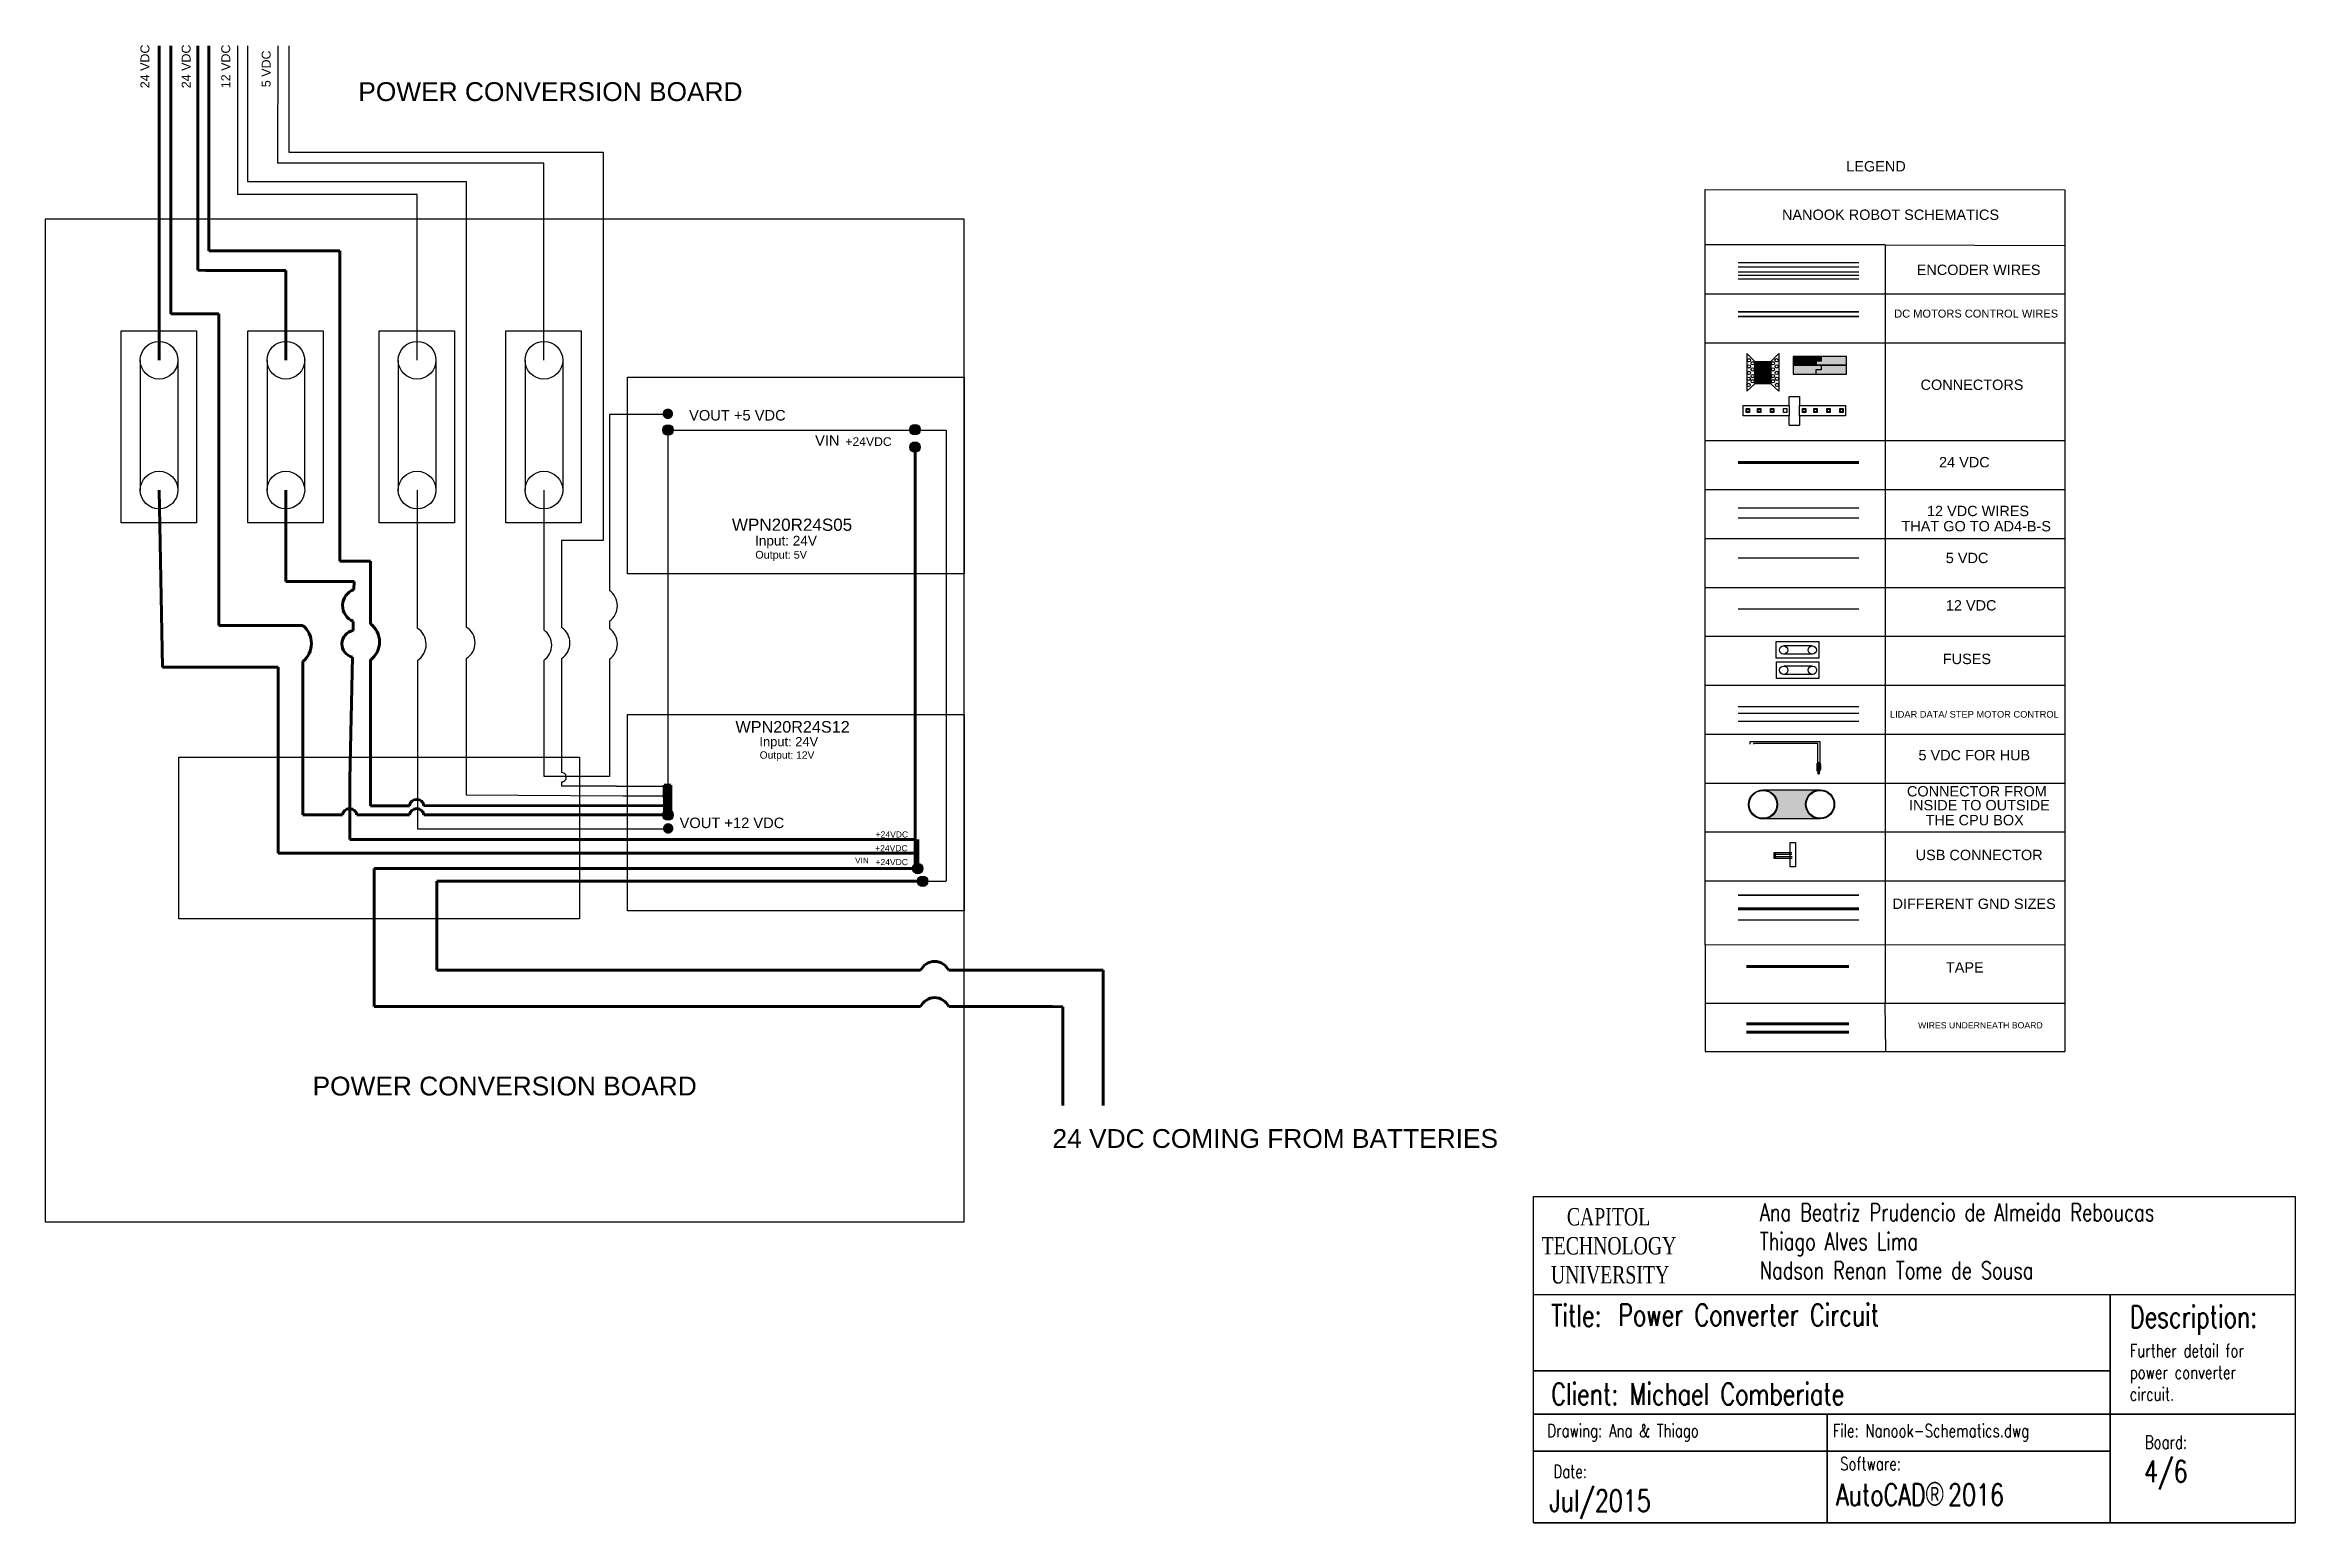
# Paper-space layout 'Layout2' of a CAD drawing. Header units: inches. Extents: x 1.4 to 42.8, y 2.4 to 29.6.
import ezdxf

# ---------------------------------------------------------------- set-up
doc = ezdxf.new("R2010")
doc.units = ezdxf.units.IN
doc.header["$MEASUREMENT"] = 0
for name, pattern in [('ACAD_ISO02W100', [15, 12, -3]), ('ACAD_ISO03W100', [30, 12, -18]), ('DASHDOT', [1, 0.5, -0.25, 0, -0.25])]:
    doc.linetypes.add(name, pattern=pattern)
for name, color, linetype in [('12VDC', 2, 'Continuous'), ('12VDC red', 1, 'Continuous'), ('5V for hub', 250, 'Continuous'), ('5VDC', 1, 'Continuous'), ('Black GND', 250, 'Continuous'), ('Connectors', 250, 'Continuous'), ('encoder wires', 250, 'Continuous'), ('goes out of box', 4, 'Continuous'), ('LEGEND BOX', 7, 'Continuous'), ('MOTOR CONTROL WIRES', 1, 'Continuous'), ('PLANTA BAIXA ELÉTRICA', 10, 'DASHDOT'), ('power conv', 8, 'Continuous'), ('power protection board', 7, 'Continuous'), ('Texts', 6, 'Continuous')]:
    doc.layers.add(name, color=color, linetype=linetype)
for name, color, linetype, lineweight in [('12VDC Blue', 5, 'Continuous', 30), ('24VDC', 1, 'Continuous', 60), ('AD4-BS', 250, 'Continuous', 30), ('tape', 8, 'Continuous', 90), ('USB', 251, 'Continuous', 30), ('USB Motor wire Control', 251, 'Continuous', 30), ('USB wire WiFi', 251, 'Continuous', 30)]:
    doc.layers.add(name, color=color, linetype=linetype, lineweight=lineweight)
doc.styles.add('romans_75', font='romans.shx', dxfattribs={"width": 0.75, "height": 0.15})
doc.styles.get("Standard").update_dxf_attribs({"font": 'arial.ttf'})

psp = doc.layouts.new('Layout2')

# ---------------------------------------------------------------- hatches: boundary and pattern name
at = {"layer": '24VDC', "true_color": 0x939598, "transparency": 33554687}
h = psp.add_hatch(color=252, dxfattribs=at)
h.dxf.hatch_style = 1
h.paths.add_polyline_path([(17.474, 14.997), (17.424, 14.997), (17.424, 14.745), (17.474, 14.745)])
h.paths.add_polyline_path([(17.474, 14.745), (17.424, 14.745), (17.424, 14.463), (17.474, 14.463)])
at = {"layer": '5V for hub', "true_color": 0x939598}
h = psp.add_hatch(color=252, dxfattribs=at)
h.dxf.hatch_style = 1
h.paths.add_polyline_path([(34, 16.378, 1), (34.069, 16.378, 1)])
h.paths.add_polyline_path([(34, 16.282, 0.298414), (34.021, 16.251, -0.94395), (34.048, 16.251, 0.298414), (34.069, 16.282, 1)])
h.paths.add_polyline_path([(34.048, 16.212, 1), (34.02, 16.212, 1)])
h.paths.add_polyline_path([(34.048, 16.251, 0.94395), (34.021, 16.251, 0.208334)], flags=17)
h.paths.add_polyline_path([(34.048, 16.25, 1), (34.02, 16.25), (34.02, 16.212, -1), (34.048, 16.212)])
h = psp.add_hatch(color=252, dxfattribs=at)
h.dxf.hatch_style = 1
h.paths.add_polyline_path([(34.069, 16.378, -1), (34, 16.378), (34, 16.283), (34, 16.283, -0.982512), (34.069, 16.282), (34.069, 16.282)])
h = psp.add_hatch(color=252, dxfattribs=at)
h.dxf.hatch_style = 1
h.paths.add_polyline_path([(34.021, 16.251, 0.208334), (34.048, 16.251, 0.94395)])
at = {"layer": 'AD4-BS', "true_color": 0xc7c8ca}
h = psp.add_hatch(color=9, dxfattribs=at)
h.dxf.hatch_style = 1
h.paths.add_polyline_path([(33.242, 14.753), (33.213, 14.753), (33.213, 14.655), (33.242, 14.655)])
at = {"layer": 'Black GND', "transparency": 33554687}
h = psp.add_hatch(color=1, dxfattribs=at)
h.dxf.hatch_style = 1
h.paths.add_polyline_path([(12.784, 22.824, 0.414214), (12.88, 22.727), (12.88, 22.824), (12.977, 22.824, 1)])
h.paths.add_polyline_path([(12.977, 22.824), (12.88, 22.824), (12.88, 22.727, 0.414214)], flags=17)
at = {"layer": 'Black GND', "true_color": 0x000000, "transparency": 33554687}
h = psp.add_hatch(color=18, dxfattribs=at)
h.dxf.hatch_style = 1
h.paths.add_polyline_path([(12.787, 22.525, 0.414214), (12.884, 22.429), (12.884, 22.525), (12.98, 22.525, 1)])
h.paths.add_polyline_path([(12.98, 22.525), (12.884, 22.525), (12.884, 22.429, 0.414214)], flags=17)
h = psp.add_hatch(color=18, dxfattribs=at)
h.dxf.hatch_style = 1
h.paths.add_polyline_path([(17.327, 22.531, 0.414214), (17.424, 22.434), (17.424, 22.531), (17.52, 22.531, 1)])
h.paths.add_polyline_path([(17.52, 22.531), (17.424, 22.531), (17.424, 22.434, 0.414214)], flags=17)
at = {"layer": 'Black GND', "transparency": 33554687}
h = psp.add_hatch(color=1, dxfattribs=at)
h.dxf.hatch_style = 1
h.paths.add_polyline_path([(17.328, 22.21, 0.414214), (17.424, 22.114), (17.424, 22.21), (17.521, 22.21, 1)])
h.paths.add_polyline_path([(17.521, 22.21), (17.424, 22.21), (17.424, 22.114, 0.414214)], flags=17)
h = psp.add_hatch(color=4, dxfattribs=at)
h.dxf.hatch_style = 1
h.paths.add_polyline_path([(33.521, 15.911), (33.01, 15.91, -0.415378), (33.279, 15.642, -0.41305), (33.013, 15.375), (33.521, 15.376)])
h.paths.add_polyline_path([(34.06, 15.912), (33.521, 15.911), (33.521, 15.376), (34.062, 15.377, -0.415378), (33.794, 15.644, -0.41305)])
at = {"layer": 'Black GND', "true_color": 0x000000, "transparency": 33554687}
h = psp.add_hatch(color=18, dxfattribs=at)
h.dxf.hatch_style = 1
h.paths.add_polyline_path([(12.787, 15.448, 0.414214), (12.884, 15.352), (12.884, 15.448), (12.98, 15.448, 1)])
h.paths.add_polyline_path([(12.98, 15.448), (12.884, 15.448), (12.884, 15.352, 0.414214)], flags=17)
at = {"layer": 'Black GND', "transparency": 33554687}
h = psp.add_hatch(color=1, dxfattribs=at)
h.dxf.hatch_style = 1
h.paths.add_polyline_path([(12.791, 15.202, 0.414214), (12.888, 15.106), (12.888, 15.202), (12.984, 15.202, 1)])
h.paths.add_polyline_path([(12.984, 15.202), (12.888, 15.202), (12.888, 15.106, 0.414214)], flags=17)
h = psp.add_hatch(color=1, dxfattribs=at)
h.dxf.hatch_style = 1
h.paths.add_polyline_path([(17.378, 14.463, 0.414214), (17.474, 14.367), (17.474, 14.463), (17.571, 14.463, 1)])
h.paths.add_polyline_path([(17.571, 14.463), (17.474, 14.463), (17.474, 14.367, 0.414214)], flags=17)
at = {"layer": 'Black GND', "true_color": 0x000000, "transparency": 33554687}
h = psp.add_hatch(color=18, dxfattribs=at)
h.dxf.hatch_style = 1
h.paths.add_polyline_path([(17.469, 14.23, 0.414214), (17.565, 14.133), (17.565, 14.23), (17.662, 14.23, 1)])
h.paths.add_polyline_path([(17.662, 14.23), (17.565, 14.23), (17.565, 14.133, 0.414214)], flags=17)
at = {"layer": 'Connectors', "true_color": 0x139b48, "transparency": 33554687}
h = psp.add_hatch(color=114, dxfattribs=at)
h.dxf.hatch_style = 1
h.paths.add_polyline_path([(33.006, 23.783), (32.861, 23.783), (32.861, 23.586), (32.861, 23.373), (33.006, 23.373)])
h = psp.add_hatch(color=114, dxfattribs=at)
h.dxf.hatch_style = 1
h.paths.add_polyline_path([(33.006, 23.373), (33.154, 23.373), (33.154, 23.783), (33.006, 23.783)])
at = {"layer": 'Connectors', "true_color": 0x000000}
h = psp.add_hatch(color=18, dxfattribs=at)
h.dxf.hatch_style = 1
h.paths.add_polyline_path([(34.079, 23.878), (34.079, 23.792), (33.986, 23.792), (33.986, 23.715), (33.567, 23.715), (33.567, 23.878)])
h = psp.add_hatch(color=18, dxfattribs=at)
h.dxf.hatch_style = 1
h.paths.add_polyline_path([(34.079, 23.878), (34.079, 23.792), (33.986, 23.792), (33.986, 23.715), (33.567, 23.715), (33.567, 23.878)], flags=17)
h.paths.add_polyline_path([(33.567, 23.715), (33.567, 23.878), (34.547, 23.878), (34.547, 23.715)])
h = psp.add_hatch(color=18, dxfattribs=at)
h.dxf.hatch_style = 1
h.paths.add_polyline_path([(33.567, 23.551), (33.567, 23.715), (34.078, 23.715), (34.078, 23.629), (33.985, 23.629), (33.985, 23.551)])
h.paths.add_polyline_path([(33.985, 23.551), (33.985, 23.629), (34.078, 23.629), (34.078, 23.715), (34.547, 23.715), (34.547, 23.551)])
at = {"layer": 'goes out of box'}
h = psp.add_hatch(color=256, dxfattribs=at)
h.dxf.hatch_style = 1
h.paths.add_polyline_path([(33.279, 15.642, 1), (32.744, 15.642, 1)])
h.paths.add_polyline_path([(33.267, 15.642, 1), (32.756, 15.642, 1)], flags=16)
h = psp.add_hatch(color=256, dxfattribs=at)
h.dxf.hatch_style = 1
h.paths.add_polyline_path([(34.329, 15.644, 1), (33.794, 15.644, 1)])
h.paths.add_polyline_path([(34.317, 15.644, 1), (33.806, 15.644, 1)], flags=16)
at = {"layer": 'tape', "transparency": 33554687}
h = psp.add_hatch(color=8, dxfattribs=at)
h.dxf.hatch_style = 1
h.paths.add_polyline_path([(12.884, 15.996), (12.814, 15.996), (12.815, 15.893), (12.884, 15.893)])
h.paths.add_polyline_path([(12.936, 15.996), (12.884, 15.996), (12.884, 15.545, -0.143295), (12.936, 15.53)])
h.paths.add_polyline_path([(12.884, 15.893), (12.815, 15.893), (12.818, 15.647), (12.884, 15.647)])
h.paths.add_polyline_path([(12.884, 15.647), (12.818, 15.647), (12.82, 15.521, -0.181979), (12.884, 15.545)])

# ---------------------------------------------------------------- linework, layer by layer
psp.add_line((3.181, 23.802), (3.181, 21.411))
psp.add_lwpolyline([(3.89, 16.514), (11.256, 16.514), (11.256, 13.537), (3.89, 13.537)], close=True)
at = {"layer": '12VDC'}
psp.add_line((32.554, 19.235), (34.772, 19.235), dxfattribs=at)
at = {"layer": '12VDC', "color": 1}
for p, q in [((8.279, 16.107), (8.279, 15.193)), ((8.279, 15.193), (12.912, 15.193))]:
    psp.add_line(p, q, dxfattribs=at)
at = {"layer": '12VDC Blue'}
for p, q in [((32.554, 21.096), (34.772, 21.096)), ((32.554, 20.913), (34.772, 20.913))]:
    psp.add_line(p, q, dxfattribs=at)
at = {"layer": '12VDC red'}
for p, q in [((8.271, 21.422), (8.275, 18.884)), ((8.276, 18.29), (8.279, 16.107))]:
    psp.add_line(p, q, dxfattribs=at)
at = {"layer": '24VDC'}
for p, q in [((3.528, 25.521), (3.528, 29.585)), ((4.239, 29.585), (4.239, 25.461)), ((3.528, 23.808), (3.528, 25.521)), ((4.39, 25.46), (4.239, 25.461)), ((5.859, 25.46), (4.39, 25.46)), ((5.859, 23.808), (5.859, 25.46)), ((32.554, 21.927), (34.772, 21.927)), ((5.859, 21.422), (5.859, 19.742)), ((5.859, 19.742), (7.113, 19.742)), ((7.113, 19.742), (7.11, 19.593)), ((7.097, 19.008), (7.094, 18.837)), ((7.484, 14.007), (7.484, 14.463)), ((7.484, 14.007), (7.484, 11.928)), ((7.484, 11.928), (17.527, 11.928)), ((18.043, 11.928), (19.952, 11.928)), ((19.952, 11.928), (20.141, 11.924)), ((20.141, 10.106), (20.141, 11.924))]:
    psp.add_line(p, q, dxfattribs=at)
at = {"layer": '24VDC', "ltscale": 4}
psp.add_line((17.424, 14.997), (17.424, 22.21), dxfattribs=at)
at = {"layer": '24VDC', "lineweight": 70}
for p, q in [((3.593, 18.165), (3.528, 21.422)), ((7.083, 18.351), (7.036, 16.107)), ((5.72, 18.165), (3.593, 18.165)), ((5.72, 16.107), (5.72, 18.165))]:
    psp.add_line(p, q, dxfattribs=at)
at = {"layer": '24VDC', "lineweight": 70, "ltscale": 4}
for p, q in [((5.72, 16.107), (5.72, 14.745)), ((7.036, 14.997), (17.424, 14.997)), ((5.72, 14.745), (17.424, 14.745)), ((7.484, 14.463), (17.424, 14.463))]:
    psp.add_line(p, q, dxfattribs=at)
at = {"layer": '24VDC', "linetype": 'ACAD_ISO03W100', "lineweight": 70, "ltscale": 4}
psp.add_line((7.036, 16.107), (7.036, 14.997), dxfattribs=at)
at = {"layer": '24VDC', "linetype": 'ACAD_ISO02W100', "ltscale": 4}
psp.add_line((32.708, 11.607), (34.591, 11.607), dxfattribs=at)
at = {"layer": '24VDC'}
for centre, radius, start, end in [((7.213, 19.298), 0.312, 109.3949, 248.1833), ((7.137, 18.593), 0.248, 100.0702, 257.508)]:
    psp.add_arc(centre, radius, start, end, dxfattribs=at)
at = {"layer": '24VDC', "lineweight": 90}
psp.add_arc((17.785, 11.804), 0.286, 25.5798, 154.4202, dxfattribs=at)
at = {"layer": '5V for hub', "color": 250}
psp.add_lwpolyline([(32.774, 16.751), (32.774, 16.798), (33.642, 16.798), (34.055, 16.798), (34.055, 16.549), (34.055, 16.405)], dxfattribs=at)
at = {"layer": '5V for hub'}
psp.add_lwpolyline([(32.842, 16.751), (32.842, 16.768), (33.467, 16.768), (34.01, 16.768), (34.01, 16.459), (34.01, 16.402)], dxfattribs=at)
for points in [[(34.069, 16.378, 1), (34, 16.378), (34, 16.283)], [(34.048, 16.212), (34.048, 16.25, 1), (34.02, 16.25), (34.02, 16.212)]]:
    psp.add_lwpolyline(points, format="xyb", dxfattribs=at)
psp.add_lwpolyline([(34.069, 16.378), (34.069, 16.282)], close=True, dxfattribs=at)
psp.add_circle((34.034, 16.212), 0.0138, dxfattribs=at)
psp.add_arc((34.034, 16.282), 0.0344, 293.5366, 246.4634, dxfattribs=at)
at = {"layer": '5VDC'}
for p, q in [((4.972, 29.585), (4.972, 26.857)), ((5.711, 29.585), (5.707, 27.43)), ((10.603, 27.43), (5.707, 27.43)), ((10.603, 23.808), (10.603, 27.43)), ((8.271, 26.857), (4.972, 26.857)), ((8.271, 23.808), (8.271, 26.857)), ((10.603, 21.422), (10.603, 18.85)), ((10.603, 18.29), (10.603, 16.156))]:
    psp.add_line(p, q, dxfattribs=at)
at = {"layer": '5VDC', "ltscale": 4.5}
for p, q in [((12.878, 22.813), (11.807, 22.813)), ((11.807, 22.813), (11.807, 19.573)), ((11.807, 19.012), (11.807, 18.874)), ((11.807, 18.314), (11.807, 17.186)), ((11.807, 17.186), (11.807, 16.156)), ((11.807, 16.156), (10.606, 16.156))]:
    psp.add_line(p, q, dxfattribs=at)
at = {"layer": '5VDC'}
psp.add_lwpolyline([(32.554, 20.174), (32.782, 20.174), (34.772, 20.174)], dxfattribs=at)
at = {"layer": '5VDC', "ltscale": 4.5}
for centre in [(11.613, 19.293), (11.613, 18.594)]:
    psp.add_arc(centre, 0.341, 304.6128, 55.3872, dxfattribs=at)
at = {"layer": '5VDC'}
for centre, radius, start, end in [((8.085, 18.586), 0.353, 302.767, 57.4044), ((10.401, 18.57), 0.345, 305.7768, 54.2371)]:
    psp.add_arc(centre, radius, start, end, dxfattribs=at)
at = {"layer": 'Black GND', "lineweight": 70}
for p, q in [((3.742, 24.661), (3.742, 29.585)), ((4.442, 29.585), (4.442, 25.821)), ((4.442, 25.821), (6.849, 25.821)), ((6.849, 25.821), (6.849, 20.116)), ((3.845, 24.661), (3.742, 24.661)), ((4.628, 24.661), (3.845, 24.661)), ((4.628, 18.931), (4.628, 24.661)), ((6.849, 20.116), (7.414, 20.116)), ((7.414, 20.116), (7.414, 18.963)), ((4.873, 18.931), (4.628, 18.931)), ((6.169, 18.931), (4.873, 18.931)), ((6.169, 16.107), (6.169, 18.271)), ((7.414, 18.298), (7.414, 16.107)), ((8.632, 14.007), (8.632, 12.593)), ((8.632, 12.593), (17.527, 12.593)), ((18.043, 12.593), (20.74, 12.593)), ((20.74, 12.593), (20.88, 12.593)), ((20.88, 10.106), (20.88, 12.593))]:
    psp.add_line(p, q, dxfattribs=at)
at = {"layer": 'Black GND'}
for p, q in [((5.155, 29.585), (5.155, 27.094)), ((5.915, 29.585), (5.915, 27.634)), ((5.915, 27.634), (11.293, 27.634)), ((11.293, 27.634), (11.691, 27.634)), ((11.691, 27.634), (11.691, 20.494)), ((5.155, 27.094), (9.171, 27.094)), ((9.171, 27.094), (9.171, 18.903)), ((10.925, 20.494), (10.925, 18.896)), ((11.691, 20.494), (10.925, 20.494)), ((10.925, 18.324), (10.925, 16.226)), ((9.171, 16.107), (9.172, 15.821)), ((10.925, 16.057), (10.925, 15.975)), ((34.772, 13.513), (32.554, 13.513))]:
    psp.add_line(p, q, dxfattribs=at)
at = {"layer": 'Black GND', "color": 0}
for p, q in [((34.078, 23.629), (33.985, 23.629)), ((33.985, 23.629), (33.985, 23.551)), ((34.078, 23.715), (34.078, 23.629))]:
    psp.add_line(p, q, dxfattribs=at)
at = {"layer": 'Black GND', "lineweight": 25, "ltscale": 4.5}
for p, q in [((12.884, 15.996), (12.884, 22.429)), ((12.98, 22.525), (17.998, 22.525)), ((17.998, 22.525), (17.998, 14.237)), ((9.172, 15.821), (12.06, 15.799))]:
    psp.add_line(p, q, dxfattribs=at)
at = {"layer": 'Black GND', "lineweight": 25}
psp.add_line((9.171, 18.324), (9.171, 16.107), dxfattribs=at)
at = {"layer": 'Black GND', "linetype": 'Continuous', "lineweight": 70}
for p, q in [((6.169, 16.107), (6.169, 15.448)), ((7.414, 16.107), (7.414, 15.616))]:
    psp.add_line(p, q, dxfattribs=at)
at = {"layer": 'Black GND', "ltscale": 4.5}
for p, q in [((11.936, 15.975), (10.925, 15.975)), ((11.936, 15.975), (12.815, 15.975)), ((12.06, 15.799), (12.818, 15.799)), ((17.475, 14.23), (17.998, 14.23))]:
    psp.add_line(p, q, dxfattribs=at)
at = {"layer": 'Black GND', "color": 4}
for p, q in [((33.011, 15.91), (34.061, 15.912)), ((34.061, 15.377), (33.011, 15.375))]:
    psp.add_line(p, q, dxfattribs=at)
at = {"layer": 'Black GND', "lineweight": 70, "ltscale": 4}
for p, q in [((6.898, 15.448), (6.169, 15.448)), ((7.164, 15.449), (8.132, 15.448)), ((7.414, 15.616), (8.132, 15.617)), ((8.398, 15.617), (12.819, 15.621)), ((8.398, 15.449), (12.787, 15.449)), ((8.632, 14.23), (17.475, 14.23))]:
    psp.add_line(p, q, dxfattribs=at)
at = {"layer": 'Black GND', "linetype": 'ACAD_ISO03W100', "lineweight": 25}
psp.add_line((12.884, 15.448), (12.884, 15.545), dxfattribs=at)
at = {"layer": 'Black GND', "linetype": 'ACAD_ISO03W100', "lineweight": 70, "ltscale": 3}
psp.add_line((8.632, 14.007), (8.632, 14.23), dxfattribs=at)
at = {"layer": 'Black GND', "lineweight": 90}
psp.add_line((32.554, 13.72), (34.772, 13.72), dxfattribs=at)
at = {"layer": 'Black GND', "linetype": 'ACAD_ISO02W100', "lineweight": 90, "ltscale": 4}
psp.add_line((32.708, 11.453), (34.591, 11.453), dxfattribs=at)
at = {"layer": 'Black GND'}
for centre in [(12.884, 22.525), (17.424, 22.531), (17.424, 22.21), (12.884, 15.448), (17.474, 14.463), (17.565, 14.23)]:
    psp.add_circle(centre, 0.0965, dxfattribs=at)
at = {"layer": 'Black GND', "lineweight": 70}
for centre, radius, start, end in [((5.91, 18.601), 0.42, 308.2027, 51.7973), ((7.164, 18.63), 0.417, 307.0259, 52.9741), ((17.785, 12.469), 0.286, 25.5798, 154.4202)]:
    psp.add_arc(centre, radius, start, end, dxfattribs=at)
at = {"layer": 'Black GND'}
for centre, radius, start, end in [((9.004, 18.614), 0.334, 299.9462, 60.0538), ((10.741, 18.61), 0.34, 302.7843, 57.2157), ((10.93, 16.142), 0.0846, 266.6824, 93.3176)]:
    psp.add_arc(centre, radius, start, end, dxfattribs=at)
at = {"layer": 'Black GND', "linetype": 'Continuous', "lineweight": 70}
for centre in [(8.265, 15.601), (8.265, 15.432)]:
    psp.add_arc(centre, 0.134, 7.0542, 173.0543, dxfattribs=at)
at = {"layer": 'Black GND', "lineweight": 70, "ltscale": 4}
psp.add_arc((7.031, 15.432), 0.134, 7.0542, 173.0543, dxfattribs=at)
at = {"layer": 'Connectors'}
for p, q in [((32.714, 23.933), (32.714, 23.239)), ((32.861, 23.785), (32.714, 23.933)), ((32.861, 23.586), (32.861, 23.785)), ((32.861, 23.586), (32.861, 23.375)), ((33.006, 23.783), (33.006, 23.373)), ((33.154, 23.785), (33.301, 23.933)), ((33.154, 23.586), (33.154, 23.785)), ((33.154, 23.586), (33.154, 23.375)), ((33.301, 23.933), (33.301, 23.239)), ((34.078, 23.629), (33.985, 23.629)), ((33.985, 23.629), (33.985, 23.551)), ((34.078, 23.715), (34.078, 23.629)), ((34.079, 23.878), (34.079, 23.792)), ((32.861, 23.375), (32.714, 23.239)), ((33.154, 23.375), (33.301, 23.239)), ((33.493, 22.974), (33.493, 23.144)), ((33.493, 23.144), (33.681, 23.144)), ((33.493, 22.613), (33.493, 22.783)), ((33.681, 23.144), (33.681, 22.974)), ((33.681, 22.783), (33.682, 22.613)), ((33.493, 22.613), (33.682, 22.613))]:
    psp.add_line(p, q, dxfattribs=at)
at = {"layer": 'Connectors', "color": 0}
for p, q in [((33.986, 23.792), (33.986, 23.715)), ((34.079, 23.792), (33.986, 23.792))]:
    psp.add_line(p, q, dxfattribs=at)
at = {"layer": 'Connectors'}
for points in [[(32.859, 23.783), (33.154, 23.783), (33.154, 23.373), (32.859, 23.373)], [(33.566, 23.554), (34.546, 23.554), (34.546, 23.717), (33.566, 23.717)], [(33.567, 23.715), (34.547, 23.715), (34.547, 23.878), (33.567, 23.878)], [(33.567, 23.715), (34.547, 23.715), (34.547, 23.878), (33.567, 23.878)], [(33.567, 23.551), (34.547, 23.551), (34.547, 23.715), (33.567, 23.715)], [(32.649, 22.974), (33.493, 22.974), (33.493, 22.783), (32.649, 22.783)], [(32.704, 22.919), (32.765, 22.919), (32.765, 22.847), (32.704, 22.847)], [(32.912, 22.919), (32.972, 22.919), (32.972, 22.847), (32.912, 22.847)], [(33.151, 22.919), (33.211, 22.919), (33.211, 22.847), (33.151, 22.847)], [(33.389, 22.919), (33.449, 22.919), (33.449, 22.847), (33.389, 22.847)], [(33.681, 22.974), (34.526, 22.974), (34.526, 22.783), (33.681, 22.783)], [(33.737, 22.919), (33.797, 22.919), (33.797, 22.847), (33.737, 22.847)], [(33.944, 22.919), (34.005, 22.919), (34.005, 22.847), (33.944, 22.847)], [(34.183, 22.919), (34.244, 22.919), (34.244, 22.847), (34.183, 22.847)], [(34.421, 22.919), (34.482, 22.919), (34.482, 22.847), (34.421, 22.847)]]:
    psp.add_lwpolyline(points, close=True, dxfattribs=at)
for centre, radius in [((32.751, 23.695), 0.0304), ((32.751, 23.575), 0.0304), ((32.752, 23.807), 0.0304), ((32.822, 23.754), 0.0304), ((32.822, 23.639), 0.0304), ((33.193, 23.754), 0.0304), ((33.193, 23.639), 0.0304), ((33.262, 23.807), 0.0304), ((33.264, 23.695), 0.0304), ((33.264, 23.575), 0.0304), ((32.746, 23.355), 0.0304), ((32.749, 23.467), 0.0304), ((32.822, 23.517), 0.0304), ((32.822, 23.421), 0.0304), ((33.193, 23.517), 0.0304), ((33.193, 23.421), 0.0304), ((33.266, 23.467), 0.0304), ((33.269, 23.355), 0.0304), ((32.734, 22.883), 0.0249), ((32.943, 22.883), 0.0249), ((33.181, 22.883), 0.0249), ((33.767, 22.883), 0.0249), ((33.975, 22.883), 0.0249), ((34.213, 22.883), 0.0249), ((34.452, 22.885), 0.0249)]:
    psp.add_circle(centre, radius, dxfattribs=at)
at = {"layer": 'encoder wires', "color": 5}
psp.add_line((32.557, 25.606), (34.775, 25.606), dxfattribs=at)
at = {"layer": 'encoder wires', "color": 1}
psp.add_line((32.557, 25.528), (34.775, 25.528), dxfattribs=at)
at = {"layer": 'encoder wires', "color": 2}
psp.add_line((32.557, 25.432), (34.775, 25.432), dxfattribs=at)
at = {"layer": 'encoder wires', "color": 3}
psp.add_line((32.557, 25.374), (34.775, 25.374), dxfattribs=at)
at = {"layer": 'encoder wires'}
psp.add_line((32.557, 25.304), (34.775, 25.304), dxfattribs=at)
at = {"layer": 'goes out of box'}
for centre, radius in [((33.011, 15.642), 0.267), ((33.011, 15.642), 0.255), ((33.011, 15.642), 0.255), ((34.061, 15.644), 0.267), ((34.061, 15.644), 0.255), ((34.061, 15.644), 0.255)]:
    psp.add_circle(centre, radius, dxfattribs=at)
at = {"layer": 'LEGEND BOX'}
for p, q in [((35.254, 25.928), (31.949, 25.928)), ((35.254, 25.928), (38.558, 25.915)), ((35.254, 25.928), (35.254, 16.553)), ((31.949, 25.029), (38.558, 25.029)), ((31.949, 24.13), (38.558, 24.13)), ((31.949, 22.331), (38.558, 22.331)), ((31.949, 21.432), (38.558, 21.432)), ((31.949, 20.533), (38.558, 20.533)), ((31.949, 19.633), (38.558, 19.633)), ((31.949, 18.734), (38.558, 18.734)), ((31.949, 17.835), (38.558, 17.835)), ((31.949, 16.935), (38.558, 16.935)), ((35.254, 16.553), (35.254, 16.036)), ((31.949, 16.036), (38.558, 16.036)), ((35.254, 16.036), (35.254, 13.058)), ((31.949, 15.137), (38.558, 15.137)), ((31.949, 14.237), (38.558, 14.237)), ((31.949, 13.061), (31.948, 11.991)), ((35.254, 13.058), (35.254, 11.991)), ((38.558, 13.055), (38.558, 11.991)), ((31.948, 11.991), (38.558, 11.991)), ((31.948, 11.991), (31.948, 11.102)), ((35.253, 11.991), (35.26, 11.102)), ((38.558, 11.991), (38.558, 11.102)), ((31.948, 11.102), (38.558, 11.102))]:
    psp.add_line(p, q, dxfattribs=at)
psp.add_lwpolyline([(31.948, 26.945), (38.557, 26.939), (38.558, 13.055), (31.949, 13.061)], close=True, dxfattribs=at)
at = {"layer": 'MOTOR CONTROL WIRES', "color": 18, "lineweight": 35, "true_color": 0x000000}
for p, q in [((34.772, 24.7), (32.554, 24.7)), ((34.772, 13.974), (32.554, 13.974))]:
    psp.add_line(p, q, dxfattribs=at)
at = {"layer": 'MOTOR CONTROL WIRES', "color": 1, "lineweight": 35}
psp.add_line((34.772, 24.614), (32.554, 24.614), dxfattribs=at)
at = {"layer": 'PLANTA BAIXA ELÉTRICA', "color": 0, "linetype": 'ByBlock'}
for p, q in [((28.79, 2.433), (28.79, 8.433)), ((28.79, 8.433), (42.79, 8.433)), ((28.79, 6.633), (28.79, 8.433)), ((42.79, 8.433), (42.79, 2.433)), ((28.79, 5.233), (28.79, 6.633)), ((28.79, 5.233), (28.79, 6.633)), ((28.79, 6.633), (42.79, 6.633)), ((39.39, 2.433), (39.39, 6.633)), ((39.39, 6.633), (39.39, 2.433)), ((28.79, 4.433), (28.79, 5.233)), ((28.79, 4.433), (28.79, 5.233)), ((28.79, 5.233), (39.39, 5.233)), ((39.39, 5.233), (28.79, 5.233)), ((28.79, 3.753), (28.79, 4.433)), ((28.79, 3.753), (28.79, 4.433)), ((28.79, 4.433), (42.79, 4.433)), ((42.79, 4.433), (28.79, 4.433)), ((34.19, 2.433), (34.19, 4.433)), ((34.19, 4.433), (34.19, 2.433)), ((28.79, 2.433), (28.79, 3.753)), ((28.79, 3.753), (39.39, 3.753)), ((39.39, 3.753), (28.79, 3.753)), ((42.79, 2.433), (28.79, 2.433)), ((28.79, 2.433), (31.49, 2.433)), ((31.49, 2.433), (34.19, 2.433)), ((34.19, 2.433), (31.49, 2.433)), ((34.19, 2.433), (39.39, 2.433)), ((36.79, 2.433), (34.19, 2.433)), ((39.39, 2.433), (36.79, 2.433)), ((39.39, 2.433), (42.79, 2.433)), ((42.79, 2.433), (39.39, 2.433))]:
    psp.add_line(p, q, dxfattribs=at)
at = {"layer": 'power conv'}
for points in [[(18.33, 23.496), (18.33, 19.882), (12.139, 19.882), (12.139, 23.496)], [(12.139, 13.684), (12.139, 17.298), (18.33, 17.298), (18.33, 13.684)]]:
    psp.add_lwpolyline(points, close=True, dxfattribs=at)
at = {"layer": 'power protection board'}
for p, q in [((3.873, 23.831), (3.872, 21.452)), ((5.513, 23.802), (5.513, 21.411)), ((6.204, 23.831), (6.204, 21.452)), ((7.925, 23.802), (7.925, 21.411)), ((8.616, 23.831), (8.616, 21.452)), ((10.257, 23.802), (10.257, 21.411)), ((10.948, 23.831), (10.948, 21.452)), ((33.914, 18.557), (33.386, 18.557)), ((33.921, 18.405), (33.395, 18.405)), ((33.919, 18.186), (33.391, 18.186)), ((33.926, 18.033), (33.4, 18.033))]:
    psp.add_line(p, q, dxfattribs=at)
for points in [[(1.432, 7.968), (18.33, 7.968), (18.33, 26.402), (1.432, 26.402)], [(2.829, 24.346), (4.215, 24.346), (4.215, 20.82), (2.829, 20.82)], [(5.16, 24.346), (6.546, 24.346), (6.546, 20.82), (5.16, 20.82)], [(7.572, 24.346), (8.958, 24.346), (8.958, 20.82), (7.572, 20.82)], [(9.904, 24.346), (11.29, 24.346), (11.29, 20.82), (9.904, 20.82)], [(34.035, 18.635), (34.035, 18.329), (33.256, 18.329), (33.256, 18.635)], [(34.039, 18.264), (34.039, 17.957), (33.26, 17.957), (33.26, 18.264)]]:
    psp.add_lwpolyline(points, close=True, dxfattribs=at)
for centre, radius in [((3.528, 23.808), 0.346), ((5.859, 23.808), 0.346), ((8.271, 23.808), 0.346), ((10.603, 23.808), 0.346), ((3.528, 21.422), 0.346), ((5.859, 21.422), 0.346), ((8.271, 21.422), 0.346), ((10.603, 21.422), 0.346), ((33.389, 18.481), 0.0765), ((33.916, 18.481), 0.0765), ((33.393, 18.109), 0.0765), ((33.92, 18.109), 0.0765)]:
    psp.add_circle(centre, radius, dxfattribs=at)
at = {"layer": 'tape'}
for p, q in [((12.936, 15.996), (12.814, 15.996)), ((12.814, 15.996), (12.82, 15.521)), ((12.936, 15.53), (12.936, 15.996)), ((17.424, 14.997), (17.424, 14.463)), ((17.474, 14.463), (17.474, 14.997)), ((32.708, 12.662), (34.591, 12.662))]:
    psp.add_line(p, q, dxfattribs=at)
at = {"layer": 'USB'}
psp.add_lwpolyline([(33.509, 14.944), (33.608, 14.944), (33.608, 14.493), (33.509, 14.493)], close=True, dxfattribs=at)
at = {"layer": 'USB Motor wire Control'}
for p, q in [((34.772, 17.437), (32.554, 17.437)), ((34.772, 17.315), (32.554, 17.315)), ((34.772, 17.169), (32.554, 17.169))]:
    psp.add_line(p, q, dxfattribs=at)
at = {"layer": 'USB wire WiFi', "color": 1}
psp.add_line((33.544, 14.753), (33.242, 14.753), dxfattribs=at)
at = {"layer": 'USB wire WiFi', "color": 7}
psp.add_line((33.543, 14.721), (33.242, 14.721), dxfattribs=at)
at = {"layer": 'USB wire WiFi', "color": 3}
psp.add_line((33.545, 14.678), (33.242, 14.678), dxfattribs=at)
at = {"layer": 'USB wire WiFi', "color": 250}
psp.add_line((33.242, 14.655), (33.545, 14.655), dxfattribs=at)
at = {"layer": 'USB wire WiFi'}
psp.add_lwpolyline([(33.242, 14.753), (33.213, 14.753), (33.213, 14.655), (33.242, 14.655)], close=True, dxfattribs=at)

# ---------------------------------------------------------------- texts
at = {"layer": 'PLANTA BAIXA ELÉTRICA', "color": 0, "linetype": 'ByBlock', "attachment_point": 1, "style": 'romans_75'}
for s, width, insert, char_height in [('Ana Beatriz Prudencio de Almeida Reboucas\\PThiago Alves Lima\\PNadson Renan Tome de Sousa', 11.73869, (32.953, 8.304), 0.32), ('\\pi-0.32137;{\\Ftimesout|c0;CAPITOL\\P\\pi-0.78637;TECHNOLOGY\\P\\pi-0.61537;UNIVERSITY}', 0.70925, (29.728, 8.223), 0.32), ('Title:', 12.30617, (29.119, 6.446), 0.4), ('Power Converter Circuit', 12.30617, (30.351, 6.458), 0.4), ('Description:', 12.30617, (39.755, 6.423), 0.4), ('Further detail for power converter circuit.', 2.79029, (39.752, 5.722), 0.24), ('Client: Michael Comberiate', 12.30617, (29.119, 5.004), 0.4), (' Drawing: Ana & Thiago', 12.30617, (28.922, 4.251), 0.24), ('File: Nanook-Schematics.dwg', 12.30617, (34.292, 4.25), 0.24), ('Board:', 1.06218, (40.029, 4.039), 0.24), ('Date:', 1.06218, (29.159, 3.5), 0.24), ('Software:', 1.06218, (34.429, 3.643), 0.24), ('4/6', 2.68841, (40.018, 3.581), 0.4), ('Jul/2015', 2.68841, (29.085, 3.042), 0.4), ('AutoCAD{\\fArial|b0|i0|c0|p34;\\H1.0833x;®\\fMS Shell Dlg 2|b0|i0|c0|p0;\\H0.65385x; }2016', 5.99605, (34.355, 3.185), 0.4)]:
    psp.add_mtext_dynamic_manual_height_columns(s, width=width, gutter_width=0.75, heights=[0], dxfattribs=dict(at, insert=insert, char_height=char_height))
at = {"layer": 'Texts'}
for s, p in [('24 VDC', (3.351, 28.808)), ('24 VDC', (4.108, 28.808)), ('12 VDC', (4.836, 28.808)), ('5 VDC', (5.579, 28.827))]:
    psp.add_text(s, height=0.1643, rotation=90, dxfattribs=at).set_placement(p)
for s, height, p in [('POWER CONVERSION BOARD', 0.34599, (7.191, 28.573)), ('LEGEND', 0.1904, (34.542, 27.278)), ('NANOOK ROBOT SCHEMATICS', 0.19042, (33.36, 26.388)), ('ENCODER WIRES', 0.19042, (35.836, 25.375)), ('DC MOTORS CONTROL WIRES', 0.14538, (35.423, 24.593)), ('CONNECTORS', 0.1904, (35.907, 23.262)), ('VOUT +5 VDC', 0.19301, (13.271, 22.7)), ('VIN', 0.193, (15.587, 22.235)), ('+24VDC', 0.1599, (16.144, 22.232)), ('24 VDC', 0.1904, (36.247, 21.839)), ('12 VDC WIRES', 0.19042, (36.025, 20.942)), ('WPN20R24S05', 0.22424, (14.058, 20.672)), ('THAT GO TO AD4-B-S', 0.19042, (35.556, 20.662)), ('Output: 5V', 0.1422, (14.488, 20.161)), ('Input: 24V', 0.1785, (14.484, 20.402)), ('5 VDC', 0.1904, (36.371, 20.078)), ('12 VDC', 0.1904, (36.372, 19.207)), ('FUSES', 0.1904, (36.316, 18.222)), ('WPN20R24S12', 0.21292, (14.124, 16.962)), ('LIDAR DATA/ STEP MOTOR CONTROL', 0.12186, (35.345, 17.238)), ('Output: 12V', 0.13498, (14.568, 16.483)), ('Input: 24V', 0.1695, (14.564, 16.712)), ('5 VDC FOR HUB', 0.19042, (35.869, 16.453)), ('CONNECTOR FROM ', 0.19042, (35.657, 15.789)), ('INSIDE TO OUTSIDE', 0.19042, (35.696, 15.534)), ('VOUT +12 VDC', 0.19301, (13.096, 15.207)), ('THE CPU BOX', 0.19042, (36.001, 15.259)), ('+24VDC', 0.1123, (16.691, 14.781)), ('+24VDC', 0.1123, (16.7, 15.034)), ('VIN', 0.1082, (16.322, 14.558)), ('+24VDC', 0.1123, (16.697, 14.526)), ('USB CONNECTOR', 0.19042, (35.817, 14.618)), ('DIFFERENT GND SIZES', 0.19042, (35.392, 13.721)), ('TAPE', 0.1904, (36.373, 12.55)), ('WIRES UNDERNEATH BOARD', 0.11449, (35.861, 11.525)), ('POWER CONVERSION BOARD', 0.34599, (6.35, 10.292)), ('24 VDC COMING FROM BATTERIES', 0.34599, (19.951, 9.328))]:
    psp.add_text(s, height=height, dxfattribs=at).set_placement(p)

doc.saveas('drawing.dxf')
